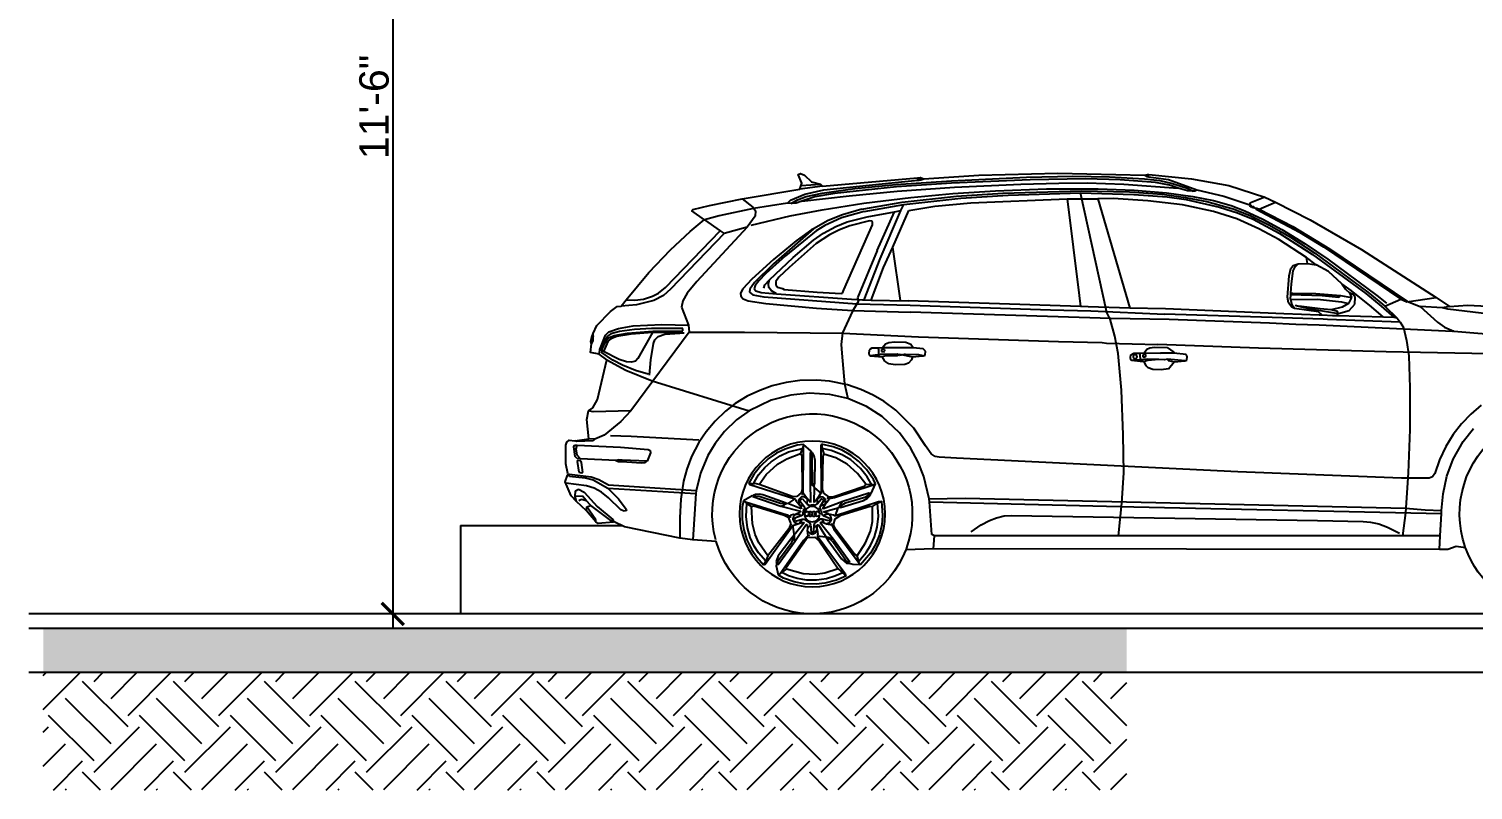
# Model space of a CAD drawing. Header units: inches. Extents: x 7915 to 10666, y -851 to 1175.
# Drawn here: x 9919.4 to 10116, y 652.7 to 756.3 of the extents above; entities that cross this region are included whole.
import ezdxf

# ---------------------------------------------------------------- set-up
doc = ezdxf.new("R2010")
doc.units = ezdxf.units.IN
doc.header["$LTSCALE"] = 10
doc.header["$MEASUREMENT"] = 0
doc.linetypes.add('HIDDEN', pattern=[9.525, 6.35, -3.175])
for name, color, linetype in [('A-TYP-ST-Hatch', 254, 'Continuous'), ('afaq', 6, 'Continuous'), ('CAR1', 250, 'Continuous'), ('DIM DET', 2, 'Continuous'), ('NEW COL HATCH', 8, 'Continuous'), ('new line', 2, 'Continuous'), ('WALL', 4, 'Continuous'), ('WALL HATCH', 250, 'Continuous')]:
    doc.layers.add(name, color=color, linetype=linetype)
doc.styles.add('1-2 INCH', font='arial.ttf', dxfattribs={"height": 4})
doc.dimstyles.new('1-2 INCH', dxfattribs={"dimtxt": 4, "dimasz": 3, "dimexe": 2, "dimexo": 0.5, "dimgap": 0.5, "dimtad": 1, "dimdec": 4, "dimzin": 0, "dimdsep": 46, "dimlunit": 4, "dimtxsty": '1-2 INCH', "dimblk": 'ARCHTICK', "dimcen": 2, "dimdle": 2, "dimclrd": 1, "dimclre": 8, "dimclrt": 3, "dimadec": 3, "dimazin": 0, "dimtfac": 1, "dimtdec": 4, "dimtofl": 0, "dimtmove": 2, "dimatfit": 3, "dimldrblk": 'AERO', "dimfxl": 0, "dimtolj": 1, "dimtzin": 0, "dimarcsym": 0})

# ---------------------------------------------------------------- blocks, each defined once
blk = doc.blocks.new('A$C5b0facb8')
at = {"layer": 'CAR1'}
for p, q in [((85.73, 59.12), (81.86, 57.75)), ((86.92, 59), (85.18, 58.6)), ((88.44, 59.52), (85.73, 59.12)), ((88.99, 59.24), (86.92, 59)), ((87.51, 58.74), (92.29, 59.1)), ((88.44, 59.52), (88.41, 59.84)), ((88.61, 59.55), (88.44, 59.52)), ((88.61, 59.55), (88.58, 59.84)), ((88.93, 59.71), (88.61, 59.55)), ((93.74, 59.52), (88.99, 59.24)), ((92.29, 59.1), (96.99, 59.25)), ((98.75, 59.61), (93.74, 59.52)), ((96.99, 59.25), (104.57, 59.11)), ((105.05, 59.44), (98.75, 59.61)), ((104.57, 59.11), (115.27, 58.64)), ((115.25, 58.98), (105.05, 59.44)), ((119.46, 59.08), (119.06, 59.24)), ((119.46, 59.08), (119.49, 59.41)), ((119.69, 59.05), (119.46, 59.08)), ((119.69, 59.05), (119.7, 59.38)), ((119.87, 59.05), (119.69, 59.05)), ((119.87, 59.05), (119.92, 59.35)), ((132.65, 57.74), (119.87, 59.05)), ((81.86, 57.75), (78.21, 56.88)), ((81.86, 57.75), (82.12, 57.54)), ((82.12, 57.54), (82.39, 57.55)), ((83.2, 57.94), (82.39, 57.55)), ((82.39, 57.55), (83.16, 57.58)), ((86.01, 57.34), (82.4, 56.84)), ((83.16, 57.58), (84.4, 57.94)), ((85.18, 58.6), (83.2, 57.94)), ((86.6, 57.13), (83.41, 56.71)), ((91.79, 58.5), (84.4, 57.94)), ((84.4, 57.94), (85.61, 58.35)), ((85.61, 58.35), (87.51, 58.74)), ((90.45, 57.11), (85.92, 56.76)), ((90.39, 57.7), (86.01, 57.34)), ((91.02, 57.47), (86.6, 57.13)), ((95.3, 57.88), (90.39, 57.7)), ((97.72, 57.33), (90.45, 57.11)), ((97.55, 57.61), (91.02, 57.47)), ((96.81, 58.67), (91.79, 58.5)), ((94.13, 41.04), (97.72, 57.33)), ((102.33, 57.87), (95.3, 57.88)), ((100.64, 58.65), (96.81, 58.67)), ((108.29, 57.27), (97.55, 57.61)), ((107.55, 57.01), (97.72, 57.33)), ((105.81, 58.5), (100.64, 58.65)), ((109.3, 57.61), (102.33, 57.87)), ((114.88, 58.08), (105.81, 58.5)), ((114.57, 56.87), (108.29, 57.27)), ((115.08, 57.24), (109.3, 57.61)), ((122.65, 57.55), (114.88, 58.08)), ((120.81, 56.68), (115.08, 57.24)), ((122.84, 58.48), (115.25, 58.98)), ((115.27, 58.64), (122.74, 58.15)), ((129.22, 56.94), (122.65, 57.55)), ((122.74, 58.15), (131.2, 57.23)), ((128.45, 57.9), (122.84, 58.48)), ((132.87, 57.3), (128.45, 57.9)), ((131.2, 57.23), (133.89, 56.76)), ((135.25, 57.13), (132.65, 57.74)), ((132.85, 58.22), (135.9, 57.84)), ((135.05, 56.81), (132.87, 57.3)), ((135.76, 58.31), (133.11, 58.51)), ((137.2, 56.31), (135.25, 57.13)), ((73.81, 55.09), (67.87, 51.98)), ((73.37, 55.09), (68.79, 52.75)), ((73.37, 55.09), (71.18, 56.06)), ((72.62, 56.74), (74.66, 55.91)), ((73.72, 55.26), (73.37, 55.09)), ((74.29, 55.32), (73.72, 55.26)), ((73.81, 55.09), (73.72, 55.26)), ((74.27, 55.5), (73.81, 55.09)), ((74.61, 55.43), (74.27, 55.5)), ((74.53, 55.63), (74.29, 55.32)), ((78.21, 56.88), (74.53, 55.63)), ((74.61, 55.43), (74.53, 55.63)), ((76.92, 55.14), (74.6, 54.23)), ((74.66, 55.91), (74.61, 55.43)), ((77.21, 55.59), (75.33, 54.87)), ((78.79, 55.39), (76.33, 54.6)), ((80.5, 56.16), (76.92, 55.14)), ((79.62, 56.27), (77.21, 55.59)), ((83.33, 56.41), (78.79, 55.39)), ((79.59, 54.8), (83.8, 55.67)), ((82.4, 56.84), (79.62, 56.27)), ((83.41, 56.71), (80.5, 56.16)), ((85.92, 56.76), (83.33, 56.41)), ((83.8, 55.67), (88.56, 56.23)), ((88.56, 56.23), (93.26, 56.54)), ((95.37, 56.51), (90.99, 41.62)), ((93.26, 56.54), (95.37, 56.51)), ((99.53, 56.51), (95.37, 56.51)), ((99.53, 56.51), (97.91, 43.36)), ((112.63, 55.96), (99.53, 56.51)), ((113.98, 56.58), (107.55, 57.01)), ((117.53, 55.49), (112.63, 55.96)), ((121.76, 55.76), (113.98, 56.58)), ((122.01, 56.04), (114.57, 56.87)), ((121.07, 54.93), (117.53, 55.49)), ((127.23, 55.9), (120.81, 56.68)), ((127.18, 54.77), (121.76, 55.76)), ((122.18, 54.9), (121.76, 55.76)), ((127.46, 55.12), (122.01, 56.04)), ((132.87, 55.03), (127.23, 55.9)), ((127.46, 55.12), (130.13, 54.33)), ((135.66, 56.17), (129.22, 56.94)), ((133.89, 56.76), (135.66, 56.17)), ((136.26, 56.37), (135.05, 56.81)), ((135.66, 56.17), (136.43, 55.91)), ((137.09, 55.89), (136.26, 56.37)), ((136.43, 55.91), (137.09, 55.89)), ((137.09, 55.89), (137.6, 55.91)), ((137.6, 55.91), (137.2, 56.31)), ((137.6, 55.91), (142.24, 55.19)), ((142.34, 55.36), (141.95, 54.89)), ((142.24, 55.19), (146.89, 54.19)), ((143.79, 56.5), (142.34, 55.36)), ((72.87, 53.75), (70.29, 52.35)), ((74.19, 53.72), (70.65, 51.85)), ((74.6, 54.23), (72.06, 52.98)), ((75.33, 54.87), (72.87, 53.75)), ((73.44, 52.42), (76.44, 53.77)), ((76.33, 54.6), (74.19, 53.72)), ((76.44, 53.77), (79.59, 54.8)), ((123.24, 49.95), (121.07, 54.93)), ((123.04, 54.74), (122.18, 54.9)), ((124.98, 48.34), (122.18, 54.9)), ((126.75, 54.06), (123.04, 54.74)), ((125.39, 49.47), (123.04, 54.74)), ((126.01, 53.33), (126.11, 53.48)), ((126.05, 52.96), (126.01, 53.33)), ((126.11, 53.48), (126.45, 53.53)), ((126.45, 53.53), (129.1, 52.83)), ((129.49, 53.38), (126.75, 54.06)), ((127.18, 54.77), (130.24, 53.9)), ((131.01, 52.76), (129.49, 53.38)), ((130.13, 54.33), (132.05, 53.57)), ((130.24, 53.9), (132.52, 52.89)), ((132.05, 53.57), (134.04, 52.42)), ((137.26, 54.19), (132.87, 55.03)), ((142.55, 52.92), (137.26, 54.19)), ((141.95, 54.89), (142.02, 54.13)), ((142.02, 54.13), (143.11, 52.66)), ((148.89, 53.65), (146.77, 52.15)), ((146.89, 54.19), (148.88, 53.65)), ((68.79, 52.75), (63.79, 49.72)), ((67.87, 51.98), (64.63, 49.98)), ((69.25, 51.38), (65.87, 49.14)), ((70.65, 51.85), (66.13, 48.92)), ((70.29, 52.35), (67.11, 50.39)), ((72.06, 52.98), (69.25, 51.38)), ((70.72, 50.96), (73.44, 52.42)), ((129.94, 44.13), (126.05, 52.96)), ((129.1, 52.83), (130.53, 52.31)), ((130.53, 52.31), (131.9, 51.59)), ((132.7, 51.85), (131.01, 52.76)), ((131.9, 51.59), (133.69, 50.42)), ((132.52, 52.89), (133.72, 52.16)), ((134.06, 50.89), (132.7, 51.85)), ((133.72, 52.16), (137.89, 48.77)), ((134.04, 52.42), (134.31, 52.35)), ((134.04, 52.42), (139.49, 47.68)), ((134.31, 52.35), (136.43, 50.79)), ((143.11, 52.66), (149.95, 45.24)), ((143.11, 52.66), (146.23, 51.78)), ((146.77, 52.15), (146.23, 51.78)), ((146.23, 51.78), (153.53, 44.2)), ((154.21, 44.45), (146.77, 52.15)), ((63.79, 49.72), (53.18, 42.55)), ((64.63, 49.98), (54.1, 42.85)), ((67.11, 50.39), (64.04, 48.28)), ((66.95, 48.5), (70.72, 50.96)), ((122.22, 42.66), (123.24, 49.95)), ((124.52, 47.14), (123.24, 49.95)), ((125.39, 49.47), (128.06, 43.01)), ((133.69, 50.42), (137.37, 47.18)), ((136.82, 48.53), (134.06, 50.89)), ((136.43, 50.79), (139.5, 48.25)), ((64.04, 48.28), (57.38, 43.36)), ((65.87, 49.14), (58.58, 43.79)), ((66.13, 48.92), (58.87, 43.62)), ((63.96, 46.61), (65.64, 47.54)), ((65.64, 47.54), (66.95, 48.5)), ((66.78, 47.7), (65.64, 47.54)), ((66.78, 47.7), (66.95, 48.5)), ((68.07, 47.66), (66.78, 47.7)), ((68.49, 47.27), (68.07, 47.66)), ((68.74, 47.43), (68.07, 47.66)), ((68.74, 46.73), (68.49, 47.27)), ((69.07, 47.01), (68.74, 47.43)), ((127.18, 42.75), (124.98, 48.34)), ((140.04, 45.5), (136.82, 48.53)), ((137.89, 48.77), (140.55, 46.34)), ((139.49, 47.68), (142.11, 45.13)), ((139.5, 48.25), (142.45, 45.57)), ((62.13, 44.95), (63.96, 46.61)), ((68.99, 44.93), (68.74, 46.73)), ((69.28, 46.03), (69.07, 47.01)), ((69.51, 43.11), (69.28, 46.03)), ((126.23, 42.73), (124.52, 47.14)), ((137.37, 47.18), (138.79, 45.84)), ((138.79, 45.84), (139.17, 45.26)), ((139.17, 45.26), (139.2, 44.82)), ((140.67, 44.79), (140.04, 45.5)), ((140.17, 44.96), (140.04, 45.5)), ((140.55, 46.34), (141.51, 45.36)), ((141.51, 45.36), (141.98, 44.73)), ((142.45, 45.57), (143.68, 44.27)), ((149.95, 45.24), (151.24, 43.66)), ((57.38, 43.36), (56.03, 42.31)), ((58.58, 43.79), (56.57, 42.15)), ((58.87, 43.62), (56.76, 41.92)), ((58.08, 41.79), (60.85, 44.02)), ((60.32, 43.12), (60.55, 43.43)), ((60.55, 43.43), (61.09, 43.72)), ((61.09, 43.72), (60.81, 43.06)), ((62.32, 43.33), (60.81, 43.06)), ((60.85, 44.02), (62.13, 44.95)), ((61.65, 44.22), (61.09, 43.72)), ((62.13, 44.95), (61.65, 44.22)), ((65.68, 43.63), (62.32, 43.33)), ((62.32, 43.33), (62.52, 43.09)), ((62.52, 43.09), (64.8, 43.32)), ((64.8, 43.32), (69.07, 43.42)), ((68.79, 43.68), (65.68, 43.63)), ((69.07, 43.66), (68.79, 43.68)), ((69.07, 43.66), (68.99, 44.93)), ((69.07, 43.42), (69.07, 43.66)), ((69.11, 42.86), (69.07, 43.42)), ((97.91, 43.36), (97.72, 41.85)), ((139.1, 43.58), (128.87, 42.83)), ((130.11, 43.69), (129.94, 44.13)), ((130.3, 43.62), (130.11, 43.69)), ((133.54, 43.79), (130.3, 43.62)), ((138.04, 44.18), (133.54, 43.79)), ((138.29, 44.3), (138.04, 44.18)), ((138.96, 44.5), (138.29, 44.3)), ((139.2, 44.82), (138.96, 44.5)), ((139.1, 43.58), (139.77, 43.98)), ((141.2, 43.75), (139.1, 43.58)), ((139.77, 43.98), (140.13, 44.42)), ((140.13, 44.42), (140.17, 44.96)), ((140.8, 44.36), (140.67, 44.79)), ((142.34, 43.43), (140.8, 43.16)), ((141.9, 43.98), (141.2, 43.75)), ((142.12, 44.25), (141.9, 43.98)), ((141.98, 44.73), (142.12, 44.25)), ((142.11, 45.13), (142.74, 44.2)), ((142.77, 43.82), (142.34, 43.43)), ((142.74, 44.2), (142.77, 43.82)), ((143.68, 44.27), (143.98, 43.65)), ((143.98, 43.65), (143.94, 43.25)), ((151.24, 43.66), (151.87, 42.63)), ((153.53, 44.2), (154.5, 43.36)), ((155.15, 43.69), (154.21, 44.45)), ((154.5, 43.36), (155.79, 42.66)), ((155.96, 43.25), (155.15, 43.69)), ((35.06, 39.95), (47.68, 41.47)), ((47.47, 41.85), (48.44, 41.68)), ((47.68, 41.47), (48.44, 41.68)), ((48.44, 41.68), (51.46, 41.85)), ((51.46, 41.85), (49.11, 39.71)), ((53.3, 42.49), (49.3, 43.08)), ((53.18, 42.55), (51.46, 41.85)), ((54.1, 42.85), (53.3, 42.49)), ((56.26, 41.88), (54.1, 42.85)), ((56.26, 41.88), (54.59, 40.28)), ((56.76, 41.92), (55, 40.34)), ((56.57, 42.15), (56.26, 41.88)), ((56.46, 40.4), (58.08, 41.79)), ((60.38, 42.16), (60.32, 43.12)), ((61.13, 41.31), (60.38, 42.16)), ((60.81, 43.06), (61.21, 42.26)), ((62.58, 40.89), (61.13, 41.31)), ((62.19, 42.49), (61.21, 42.26)), ((61.21, 42.26), (62.06, 41.78)), ((62.06, 41.78), (63.57, 41.41)), ((65.46, 42.85), (62.19, 42.49)), ((66.65, 41.56), (62.58, 40.89)), ((62.67, 41.18), (63.57, 41.41)), ((63.57, 41.41), (65.06, 41.55)), ((65.06, 41.55), (68, 41.92)), ((65.29, 41.11), (68.58, 41.56)), ((69.05, 42.81), (65.46, 42.85)), ((68, 41.92), (66.65, 41.56)), ((68.48, 42.05), (68, 41.92)), ((68.58, 41.56), (68.88, 42.05)), ((68.58, 41.56), (68.95, 41.74)), ((68.88, 42.05), (69.05, 42.81)), ((68.95, 41.74), (69.37, 42.36)), ((69.11, 42.86), (69.05, 42.81)), ((69.37, 42.36), (69.51, 43.11)), ((70.03, 40.87), (86.12, 41.52)), ((86.12, 41.52), (90.99, 41.62)), ((90.99, 41.62), (96.67, 41.81)), ((101.81, 41.42), (96.28, 41.27)), ((96.67, 41.81), (97.72, 41.85)), ((97.72, 41.85), (121.16, 42.63)), ((120.89, 42.02), (101.81, 41.42)), ((128.15, 42.21), (120.89, 42.02)), ((128.76, 41.29), (120.89, 41.08)), ((126.23, 42.73), (121.16, 42.63)), ((127.18, 42.75), (126.23, 42.73)), ((127.4, 42.75), (127.18, 42.75)), ((128.87, 42.83), (127.4, 42.75)), ((128.06, 43.01), (127.93, 42.58)), ((127.93, 42.58), (128.76, 41.21)), ((140.8, 43.16), (128.15, 42.21)), ((133.65, 41.64), (128.76, 41.29)), ((140.54, 42.25), (133.65, 41.64)), ((142.97, 42.62), (140.54, 42.25)), ((143.62, 42.91), (142.97, 42.62)), ((143.94, 43.25), (143.62, 42.91)), ((152.01, 41.76), (151.1, 39.31)), ((151.87, 42.63), (152.01, 41.76)), ((155.79, 42.66), (158.14, 42.08)), ((157.19, 42.86), (155.96, 43.25)), ((158.4, 42.71), (157.19, 42.86)), ((158.14, 42.08), (160.24, 41.88)), ((159.55, 42.78), (158.4, 42.71)), ((49.11, 39.71), (48.17, 39.04)), ((54.17, 39.74), (53.75, 39.01)), ((54.59, 40.28), (54.17, 39.74)), ((54.17, 39.74), (64.06, 40.1)), ((54.59, 40.28), (55, 40.34)), ((55, 40.34), (56.46, 40.4)), ((56.46, 40.4), (62.73, 40.59)), ((62.73, 40.59), (62.67, 41.18)), ((62.73, 40.59), (63.42, 40.59)), ((63.42, 40.59), (64.79, 40.67)), ((64.06, 40.1), (64.66, 40.12)), ((64.66, 40.12), (71.63, 40.35)), ((64.79, 40.67), (65.29, 41.11)), ((64.79, 40.67), (65.21, 40.69)), ((65.21, 40.69), (70.03, 40.87)), ((65.21, 39.31), (68.38, 39.41)), ((68.38, 39.41), (71.96, 39.57)), ((71.63, 40.35), (86.27, 40.81)), ((71.96, 39.57), (85.64, 40.07)), ((85.64, 40.07), (93.6, 40.24)), ((96.28, 41.27), (86.27, 40.81)), ((93.03, 37.8), (93.66, 40.14)), ((93.6, 40.24), (120.89, 41.08)), ((93.66, 40.14), (94.13, 41.04)), ((128.76, 41.21), (130.11, 38.26)), ((154.72, 39.38), (151.1, 39.31)), ((158.61, 39.2), (154.72, 39.38)), ((46.86, 38.51), (33.51, 37.41)), ((48.17, 39.04), (46.86, 38.51)), ((46.86, 38.51), (47.07, 38.44)), ((47.07, 38.44), (65.21, 39.31)), ((53.75, 39.01), (53.32, 37.23)), ((92.6, 35.47), (93.03, 37.8)), ((119.77, 37.73), (100.72, 37.11)), ((130.06, 38.2), (119.77, 37.73)), ((143.46, 38.37), (130.06, 38.2)), ((130.11, 38.26), (130.29, 36.67)), ((150.97, 38.37), (143.46, 38.37)), ((151.1, 39.31), (150.97, 38.37)), ((150.97, 38.37), (158.91, 27.64)), ((151.65, 38.24), (152.25, 38.24)), ((151.84, 38.53), (151.85, 38.85)), ((155.92, 38.5), (151.84, 38.53)), ((151.85, 38.85), (156.1, 38.84)), ((152.25, 38.24), (155.99, 38.3)), ((154.31, 38.07), (152.25, 38.24)), ((155.23, 37.78), (154.31, 38.07)), ((155.66, 37.31), (155.23, 37.78)), ((159.37, 38.24), (155.92, 38.5)), ((155.99, 38.3), (158.87, 38.07)), ((155.99, 38.3), (157.96, 34.76)), ((156.1, 38.84), (158.44, 38.71)), ((158.44, 38.71), (160.48, 38.43)), ((160.61, 38.88), (158.61, 39.2)), ((158.87, 38.07), (160.82, 37.77)), ((161.19, 37.9), (159.37, 38.24)), ((160.48, 38.43), (161.65, 38.13)), ((161.92, 38.41), (160.61, 38.88)), ((160.82, 37.77), (161.64, 37.47)), ((161.89, 37.61), (161.19, 37.9)), ((161.64, 37.47), (162.02, 37.16)), ((161.65, 38.13), (162.09, 37.81)), ((162.16, 37.34), (161.89, 37.61)), ((162.36, 37.96), (161.92, 38.41)), ((162.09, 37.81), (162.49, 37.17)), ((163.13, 36), (162.36, 37.96)), ((164.21, 37.82), (163.95, 37.79)), ((163.95, 37.79), (164.21, 37.82)), ((164.08, 37.2), (164.05, 38.17)), ((39, 35.36), (56.1, 35.7)), ((53.32, 37.23), (53.02, 35.13)), ((56.1, 35.7), (73.49, 36.2)), ((73.49, 36.2), (87.19, 36.67)), ((83.31, 35.33), (84.98, 35.52)), ((85.92, 36.29), (84.98, 35.63)), ((84.98, 35.63), (84.98, 35.52)), ((84.98, 35.52), (86.82, 35.52)), ((87.62, 36.32), (85.92, 36.29)), ((89.03, 35.55), (86.82, 35.52)), ((94.18, 36.84), (87.19, 36.67)), ((88.28, 36.22), (87.62, 36.32)), ((88.66, 36.03), (88.28, 36.22)), ((89.03, 35.55), (88.66, 36.03)), ((89.62, 35.52), (89.03, 35.55)), ((89.62, 35.52), (89.59, 34.38)), ((90.43, 35.5), (89.62, 35.52)), ((90.86, 35.25), (90.43, 35.5)), ((92.14, 30.45), (92.6, 35.47)), ((94.75, 36.94), (94.18, 36.84)), ((100.72, 37.11), (94.75, 36.94)), ((118.82, 35.76), (119.12, 36.09)), ((118.86, 35.23), (118.82, 35.76)), ((119.12, 36.09), (120.04, 36.17)), ((120.04, 36.17), (120.51, 36.22)), ((120.51, 36.22), (120.83, 36.67)), ((120.51, 36.22), (124.65, 36.22)), ((120.83, 36.67), (121.51, 36.94)), ((121.51, 36.94), (123.05, 36.99)), ((123.05, 36.99), (123.81, 36.9)), ((123.81, 36.9), (124.25, 36.72)), ((124.25, 36.72), (124.65, 36.22)), ((124.37, 35.79), (124.41, 35.99)), ((124.45, 35.7), (124.37, 35.79)), ((124.41, 35.99), (124.78, 35.99)), ((124.78, 35.72), (124.45, 35.7)), ((124.65, 36.22), (125.28, 36.19)), ((124.78, 35.99), (124.78, 35.72)), ((125.22, 36.02), (125.21, 35.06)), ((125.28, 36.19), (125.22, 36.02)), ((125.28, 36.19), (126.12, 36.16)), ((126.12, 36.16), (126.36, 36.04)), ((126.53, 35.4), (126.33, 35.15)), ((126.36, 36.04), (126.49, 35.9)), ((126.49, 35.9), (126.53, 35.4)), ((130.21, 35.49), (129.84, 31.34)), ((130.29, 36.67), (130.21, 35.49)), ((155.85, 36.82), (155.66, 37.31)), ((156.23, 34.59), (155.85, 36.82)), ((160.51, 34.62), (162.65, 35.73)), ((161.37, 34.53), (162.99, 35.62)), ((162.02, 37.16), (162.65, 35.73)), ((162.45, 36.84), (162.16, 37.34)), ((162.91, 35.82), (162.45, 36.84)), ((162.49, 37.17), (162.97, 35.94)), ((162.65, 35.73), (163.15, 35.92)), ((163.13, 36), (162.91, 35.82)), ((162.97, 35.94), (163.15, 35.93)), ((163.15, 35.93), (163.13, 36)), ((163.15, 35.92), (163.15, 35.93)), ((163.26, 35.36), (163.15, 35.92)), ((164.08, 37.2), (164.36, 37.26)), ((164.08, 37.16), (164.08, 37.2)), ((164.08, 37.16), (164.38, 37.17)), ((164.09, 37.07), (164.08, 37.16)), ((164.09, 37.07), (164.39, 37.1)), ((164.3, 36.77), (164.09, 37.07)), ((53.02, 35.13), (52.85, 30.77)), ((83.19, 35.06), (83.31, 35.33)), ((83.24, 34.53), (83.19, 35.06)), ((83.5, 34.45), (83.24, 34.53)), ((83.5, 34.45), (85.87, 34.69)), ((84.97, 34.3), (83.5, 34.45)), ((85.78, 34.5), (84.97, 34.3)), ((85.73, 33.35), (84.97, 34.3)), ((85.87, 34.69), (85.78, 34.5)), ((85.87, 34.69), (86.27, 34.6)), ((86.27, 34.6), (87.04, 34.62)), ((87.04, 34.62), (88.61, 34.68)), ((87.04, 34.62), (88.55, 34.52)), ((87.86, 33.26), (88.48, 33.52)), ((88.48, 33.52), (88.75, 33.78)), ((88.55, 34.52), (89.06, 34.38)), ((88.61, 34.68), (90.7, 34.48)), ((88.75, 33.78), (89.06, 34.38)), ((88.79, 35.22), (88.88, 35.3)), ((88.86, 34.98), (88.79, 35.22)), ((89.21, 34.99), (88.86, 34.98)), ((88.88, 35.3), (89.21, 35.29)), ((89.06, 34.38), (89.59, 34.38)), ((89.21, 35.29), (89.21, 34.99)), ((89.59, 34.38), (90.7, 34.48)), ((90.7, 34.48), (90.85, 34.59)), ((90.85, 34.59), (90.92, 34.93)), ((90.92, 34.93), (90.86, 35.25)), ((119.15, 35.12), (118.86, 35.23)), ((119.15, 35.12), (119.73, 35.26)), ((119.66, 35.07), (119.15, 35.12)), ((120.56, 35), (119.66, 35.07)), ((119.73, 35.26), (121.54, 35.32)), ((122.35, 35.35), (120.56, 35)), ((120.56, 35), (120.73, 34.6)), ((120.73, 34.6), (121.14, 34.13)), ((121.14, 34.13), (121.63, 33.95)), ((121.54, 35.32), (121.71, 35.33)), ((121.54, 35.32), (121.65, 35.19)), ((121.63, 33.95), (122.94, 33.89)), ((121.65, 35.19), (121.71, 35.33)), ((121.71, 35.33), (122.35, 35.2)), ((122.35, 35.2), (122.65, 35.35)), ((122.67, 35.2), (122.35, 35.35)), ((122.65, 35.35), (124.99, 35.32)), ((124.17, 35.19), (122.67, 35.2)), ((122.94, 33.89), (123.81, 34.03)), ((123.81, 34.03), (124.35, 34.43)), ((124.69, 35.05), (124.17, 35.19)), ((124.35, 34.43), (124.69, 35.05)), ((125.21, 35.06), (124.69, 35.05)), ((124.99, 35.32), (126.33, 35.15)), ((126.33, 35.15), (125.21, 35.06)), ((156.39, 32.51), (156.23, 34.59)), ((157.96, 34.76), (158.28, 34.43)), ((158.28, 34.43), (158.83, 34.29)), ((158.3, 33.16), (160.05, 33.88)), ((158.83, 34.29), (159.5, 34.33)), ((159.5, 34.33), (160.51, 34.62)), ((162.21, 34.6), (159.63, 33.19)), ((160.05, 33.88), (161.37, 34.53)), ((85.73, 33.35), (86.74, 33.22)), ((86.74, 33.22), (87.86, 33.26)), ((129.43, 31.18), (131.9, 31.68)), ((131.9, 31.68), (133.61, 31.82)), ((133.61, 31.82), (135.9, 31.77)), ((135.9, 31.77), (137.79, 31.51)), ((137.79, 31.51), (139.71, 31.04)), ((156.02, 31.75), (142.82, 27.66)), ((159.63, 33.19), (156.02, 31.75)), ((156.56, 32.62), (158.3, 33.16)), ((52.85, 30.77), (52.88, 25.12)), ((91.89, 24.36), (92.14, 30.45)), ((124.45, 28.93), (125.93, 29.8)), ((125.93, 29.8), (127.6, 30.57)), ((127.6, 30.57), (129.43, 31.18)), ((129.84, 31.34), (129.4, 29.33)), ((129.4, 29.33), (131.83, 29.87)), ((131.83, 29.87), (134.64, 30.04)), ((134.64, 30.04), (137.16, 29.8)), ((137.16, 29.8), (139.84, 29.1)), ((139.71, 31.04), (141.38, 30.44)), ((141.38, 30.44), (143.08, 29.63)), ((143.08, 29.63), (144.71, 28.63)), ((43.16, 28.4), (44.57, 27.19)), ((120.39, 25.29), (122.85, 27.76)), ((122.85, 27.76), (124.45, 28.93)), ((124.71, 26.89), (126.83, 28.26)), ((126.83, 28.26), (129.4, 29.33)), ((139.84, 29.1), (142.82, 27.66)), ((142.82, 27.66), (144.53, 26.42)), ((144.71, 28.63), (146.05, 27.6)), ((146.05, 27.6), (147.46, 26.26)), ((158.91, 27.64), (160.31, 26.19)), ((158.91, 27.64), (164.06, 27.53)), ((164.06, 27.53), (164.69, 27.63)), ((44.57, 27.19), (45.82, 25.89)), ((45.82, 25.89), (46.96, 24.42)), ((122.35, 24.65), (124.71, 26.89)), ((144.53, 26.42), (146.17, 24.83)), ((147.46, 26.26), (148.69, 24.8)), ((160.31, 26.19), (162.56, 24.32)), ((45.6, 23.48), (44.19, 25.25)), ((46.96, 24.42), (47.97, 22.78)), ((52.88, 25.12), (53.08, 19.21)), ((91.8, 19.21), (91.89, 24.36)), ((118.79, 22.87), (120.39, 25.29)), ((120.86, 22.59), (122.35, 24.65)), ((146.17, 24.83), (147.46, 23.19)), ((148.69, 24.8), (149.68, 23.32)), ((149.68, 23.66), (158.88, 24.15)), ((158.88, 24.15), (161.68, 24.26)), ((162.56, 24.32), (163.82, 23.81)), ((163.82, 23.81), (164.67, 23.82)), ((163.82, 23.81), (164.08, 23.55)), ((46.97, 21.08), (45.6, 23.48)), ((47.97, 22.78), (48.82, 21)), ((117.49, 21.45), (118.03, 21.78)), ((118.03, 21.78), (118.79, 22.87)), ((119.83, 20.67), (120.86, 22.59)), ((128.92, 21.58), (130.17, 22.29)), ((129, 20.97), (130.14, 21.67)), ((130.14, 21.67), (131.64, 22.27)), ((130.17, 22.29), (131.38, 22.77)), ((131.03, 21.24), (132.67, 21.77)), ((131.38, 22.77), (132.95, 23.11)), ((131.64, 22.27), (132.87, 22.54)), ((132.87, 22.54), (132.67, 21.77)), ((132.67, 21.77), (132.78, 21.52)), ((132.95, 23.11), (132.87, 22.54)), ((132.95, 23.11), (133.07, 22.94)), ((133.07, 22.94), (133.02, 16.65)), ((133.98, 21.54), (134.19, 21.92)), ((134.19, 21.92), (134.42, 22.04)), ((134.22, 21.47), (134.39, 22.14)), ((134.39, 22.14), (135.43, 23.06)), ((134.42, 22.04), (134.52, 21.9)), ((134.52, 21.9), (134.52, 18.03)), ((135.41, 22.61), (135.49, 22.81)), ((135.46, 16.45), (135.41, 22.61)), ((135.43, 23.06), (136.29, 22.96)), ((135.43, 23.06), (135.49, 22.81)), ((135.49, 22.81), (135.59, 22.54)), ((135.59, 22.54), (135.83, 21.82)), ((137.46, 22.05), (135.59, 22.54)), ((135.83, 21.82), (135.65, 21.57)), ((137.69, 21.12), (135.83, 21.82)), ((136.29, 22.96), (137.92, 22.45)), ((138.59, 21.52), (137.46, 22.05)), ((137.92, 22.45), (139.1, 21.87)), ((139.1, 21.87), (140.21, 21.1)), ((147.46, 23.19), (148.43, 21.57)), ((149.68, 23.32), (150.67, 21.42)), ((156.32, 22.25), (156.25, 21.91)), ((156.25, 21.91), (156.72, 20.8)), ((156.59, 22.38), (156.32, 22.25)), ((160.32, 22.69), (156.59, 22.38)), ((166.24, 22.99), (160.32, 22.69)), ((164.08, 23.55), (166.33, 23.46)), ((166.23, 21.6), (166.36, 22.47)), ((166.36, 22.47), (166.24, 22.99)), ((166.59, 22.96), (166.24, 22.99)), ((166.33, 23.46), (166.54, 23.56)), ((166.51, 21.45), (166.71, 22.74)), ((166.71, 22.74), (166.59, 22.96)), ((47.84, 18.77), (46.97, 21.08)), ((48.82, 21), (49.48, 19.1)), ((76.28, 19.36), (114.57, 21.22)), ((114.57, 21.22), (116.96, 21.34)), ((116.96, 21.34), (117.49, 21.45)), ((119.06, 18.71), (119.83, 20.67)), ((125.89, 18.31), (126.83, 19.68)), ((126.76, 18.67), (127.66, 19.8)), ((126.83, 19.68), (127.92, 20.81)), ((127.66, 19.8), (129, 20.97)), ((127.92, 20.81), (128.92, 21.58)), ((128.07, 19.13), (129.49, 20.38)), ((129.49, 20.38), (131.03, 21.24)), ((132.78, 21.52), (132.87, 16.92)), ((133.84, 20.9), (133.98, 21.54)), ((133.88, 17.8), (133.84, 20.9)), ((134.19, 17.87), (134.22, 21.47)), ((135.65, 21.57), (135.59, 16.92)), ((138.94, 20.41), (137.69, 21.12)), ((139.83, 20.71), (138.59, 21.52)), ((140.51, 19), (138.94, 20.41)), ((140.7, 19.93), (139.83, 20.71)), ((140.21, 21.1), (141.27, 20.13)), ((141.54, 18.94), (140.7, 19.93)), ((141.27, 20.13), (142.2, 18.96)), ((148.43, 21.57), (149.44, 19.17)), ((150.67, 21.42), (151.31, 19.7)), ((151.31, 19.7), (151.74, 18.06)), ((156.72, 20.8), (160.12, 20.93)), ((156.96, 20.61), (156.72, 20.8)), ((157.47, 20.55), (156.96, 20.61)), ((160.17, 20.74), (157.47, 20.55)), ((160.12, 20.93), (160.35, 20.95)), ((160.17, 20.74), (160.12, 20.93)), ((160.4, 20.75), (160.17, 20.74)), ((160.35, 20.95), (160.58, 20.97)), ((160.4, 20.75), (160.35, 20.95)), ((160.6, 20.77), (160.4, 20.75)), ((160.6, 20.77), (160.58, 20.97)), ((160.58, 20.97), (160.97, 20.9)), ((160.97, 20.9), (160.6, 20.77)), ((160.97, 20.9), (165.77, 21.11)), ((165.46, 19.27), (165.63, 20.63)), ((165.63, 20.63), (165.74, 20.85)), ((165.74, 20.85), (166.13, 20.88)), ((165.77, 21.11), (166.23, 21.6)), ((165.77, 21.11), (166.24, 21.15)), ((166.26, 20.74), (166.03, 19.3)), ((166.13, 20.88), (166.26, 20.74)), ((166.24, 21.15), (166.51, 21.45)), ((48.35, 16.35), (47.84, 18.77)), ((49.48, 19.1), (49.79, 18.67)), ((49.79, 18.67), (50.25, 18.47)), ((50.25, 18.47), (54.02, 18.47)), ((53.08, 19.21), (53.45, 13.78)), ((54.02, 18.47), (76.28, 19.36)), ((92.06, 15.06), (91.8, 19.21)), ((118.32, 15.69), (119.06, 18.71)), ((125.62, 17.72), (125.89, 18.31)), ((125.91, 17.63), (125.62, 17.72)), ((126.19, 16.4), (125.62, 17.72)), ((126.08, 17.5), (126.76, 18.67)), ((126.93, 17.67), (128.07, 19.13)), ((133.98, 17.42), (133.88, 17.8)), ((133.91, 17.2), (134.19, 17.87)), ((134.52, 18.03), (134.18, 17.53)), ((134.52, 18.03), (134.45, 15.19)), ((141.48, 17.6), (140.51, 19)), ((141.48, 17.6), (141.98, 17.74)), ((142.28, 17.66), (141.54, 18.94)), ((141.98, 17.74), (142.28, 17.66)), ((142.2, 18.96), (142.87, 17.82)), ((142.28, 17.66), (142.87, 17.82)), ((142.87, 17.82), (142.75, 17.62)), ((149.44, 19.17), (150.03, 16.76)), ((151.74, 18.06), (152.12, 15.62)), ((161.98, 17.53), (163.28, 18.26)), ((164.08, 18.26), (162.06, 17.13)), ((163.28, 18.26), (164.33, 18.61)), ((165.17, 18.53), (164.08, 18.26)), ((164.33, 18.61), (167.29, 18.96)), ((164.97, 17.43), (167.8, 17.8)), ((167.3, 18.77), (165.17, 18.53)), ((165.64, 19.2), (165.46, 19.27)), ((166.03, 19.3), (165.64, 19.2)), ((167.29, 18.96), (167.4, 18.93)), ((167.4, 18.92), (167.3, 18.77)), ((48.54, 14.09), (48.35, 16.35)), ((113.41, 15.75), (53.45, 14.38)), ((118.32, 15.69), (113.41, 15.75)), ((126.93, 17.67), (125.91, 17.63)), ((125.91, 17.63), (126.08, 17.5)), ((126.08, 17.5), (131.2, 15.82)), ((126.95, 15.96), (126.19, 16.4)), ((126.29, 16.39), (126.51, 16.43)), ((126.31, 16.16), (126.29, 16.39)), ((126.72, 15.75), (126.31, 16.16)), ((126.51, 16.43), (130.07, 15.31)), ((127.26, 15.46), (126.72, 15.75)), ((127.15, 17.4), (126.93, 17.67)), ((129.71, 15.11), (126.95, 15.96)), ((131.44, 15.95), (127.15, 17.4)), ((131.2, 15.82), (131.97, 15.68)), ((132.01, 15.92), (131.44, 15.95)), ((131.97, 15.68), (132.18, 15.79)), ((132.71, 16.45), (132.01, 15.92)), ((132.48, 15.68), (132.75, 15.9)), ((132.9, 15.73), (132.67, 15.46)), ((132.87, 16.92), (132.71, 16.45)), ((132.75, 15.9), (133.09, 15.95)), ((133.02, 15.63), (132.9, 15.73)), ((132.94, 16.36), (133.91, 17.2)), ((133.02, 16.65), (133.05, 16.45)), ((133.05, 16.45), (133.57, 15.69)), ((133.09, 15.95), (133.57, 15.69)), ((133.98, 15.18), (133.91, 17.2)), ((134.18, 17.53), (133.98, 17.42)), ((134.81, 15.63), (135.29, 15.92)), ((134.88, 15.63), (135.46, 16.45)), ((135.29, 15.92), (135.68, 15.92)), ((135.65, 16.26), (135.46, 16.45)), ((135.59, 16.92), (135.72, 16.47)), ((135.68, 15.92), (136.09, 15.55)), ((135.72, 16.47), (136.35, 15.99)), ((136.35, 15.99), (136.85, 15.92)), ((142.75, 17.62), (136.6, 15.65)), ((136.85, 15.92), (141.48, 17.6)), ((137.77, 15.08), (140.95, 16.22)), ((142.3, 15.99), (138.49, 14.69)), ((138.54, 15.02), (141.48, 16)), ((140.95, 16.22), (141.4, 16.3)), ((141.4, 16.3), (141.94, 16.28)), ((141.48, 16), (142.41, 16.09)), ((141.94, 16.28), (142.2, 16.16)), ((142.2, 16.16), (142.3, 15.99)), ((142.41, 16.09), (143.61, 15.39)), ((150.03, 16.76), (161.98, 17.53)), ((150.03, 16.76), (150.08, 16.39)), ((162.06, 17.13), (150.08, 16.39)), ((150.08, 16.39), (150.51, 10.11)), ((160.3, 14.18), (161.95, 15.79)), ((162.06, 17.13), (160.61, 15.68)), ((161.95, 15.79), (162.92, 16.56)), ((162.92, 16.56), (163.93, 17.1)), ((165.3, 16.6), (163.51, 14.61)), ((163.93, 17.1), (164.97, 17.43)), ((165.03, 15.43), (165.52, 16.02)), ((166.04, 16.99), (165.3, 16.6)), ((165.52, 16.02), (166.51, 15.99)), ((166.46, 16.75), (166.04, 16.99)), ((166.32, 15.32), (166.51, 15.99)), ((166.51, 15.99), (166.46, 16.75)), ((90.45, 14.56), (48.54, 13.68)), ((50.76, 14.15), (48.54, 14.09)), ((48.54, 13.68), (48.54, 14.09)), ((53.45, 14.38), (50.76, 14.15)), ((53.45, 13.78), (53.87, 10.63)), ((118.27, 15.28), (90.45, 14.56)), ((92.54, 10.63), (92.06, 15.06)), ((117.95, 10.81), (118.27, 15.28)), ((118.27, 15.28), (118.32, 15.69)), ((124.79, 15.35), (124.65, 13.42)), ((125.22, 15.32), (124.79, 15.35)), ((125.35, 15.06), (124.79, 15.35)), ((125.21, 13.29), (125.35, 15.06)), ((131.08, 13.39), (125.22, 15.32)), ((126.02, 14.62), (125.35, 15.06)), ((126.36, 14.65), (126.02, 14.62)), ((126.03, 12.6), (126.02, 14.62)), ((130.33, 13.45), (126.36, 14.65)), ((130.38, 14.51), (127.26, 15.46)), ((130.27, 14.82), (129.71, 15.11)), ((130.07, 15.31), (130.5, 14.79)), ((130.07, 15.31), (132.71, 14.31)), ((130.68, 14.44), (130.27, 14.82)), ((130.53, 14.55), (130.38, 14.51)), ((130.5, 14.79), (130.53, 14.55)), ((132.68, 13.88), (130.68, 14.44)), ((131.08, 13.39), (130.68, 14.44)), ((131.97, 15.68), (132, 15.46)), ((132, 15.46), (132.46, 14.92)), ((132.04, 13.62), (132.68, 13.88)), ((132.37, 15.38), (132.48, 15.68)), ((132.46, 14.92), (132.37, 15.38)), ((132.82, 14.36), (132.46, 14.92)), ((132.46, 14.92), (133.15, 14.68)), ((132.67, 15.46), (133.15, 14.68)), ((132.71, 14.31), (132.82, 14.36)), ((133.01, 14.05), (132.94, 13.55)), ((133.24, 14.44), (133.01, 14.05)), ((133.55, 14.98), (133.02, 15.63)), ((133.15, 14.68), (133.24, 14.44)), ((133.24, 13.81), (133.51, 13.92)), ((133.51, 13.92), (133.68, 13.92)), ((133.57, 15.69), (133.55, 14.98)), ((133.77, 14.82), (133.55, 14.98)), ((133.57, 15.69), (133.98, 15.18)), ((133.68, 13.92), (133.88, 13.74)), ((134.09, 14.91), (133.77, 14.82)), ((134.71, 14.82), (134.09, 14.91)), ((134.45, 15.19), (134.81, 15.63)), ((134.94, 14.95), (134.71, 14.82)), ((134.94, 14.95), (134.88, 15.63)), ((135.61, 15.72), (134.94, 14.95)), ((135.41, 14.75), (135.25, 14.51)), ((135.25, 14.51), (135.49, 14.04)), ((135.93, 15.42), (135.41, 14.75)), ((135.65, 14.71), (135.41, 14.75)), ((135.49, 14.04), (135.56, 13.48)), ((135.93, 15.42), (135.61, 15.72)), ((136, 14.9), (135.65, 14.71)), ((136, 14.9), (135.69, 14.44)), ((135.69, 14.44), (135.75, 14.29)), ((135.75, 14.29), (137.57, 15.03)), ((138.49, 14.69), (135.85, 13.99)), ((135.85, 13.99), (135.86, 13.82)), ((135.86, 13.82), (136.45, 13.6)), ((136.09, 15.55), (135.93, 15.42)), ((136.09, 15.55), (136, 14.9)), ((136.48, 15.45), (136, 14.9)), ((136.49, 15.63), (136.48, 15.45)), ((136.6, 15.65), (136.49, 15.63)), ((136.6, 15.65), (137.57, 15.03)), ((137.57, 15.03), (137.93, 14.96)), ((143.31, 15.26), (137.63, 13.51)), ((137.83, 14.99), (137.77, 15.08)), ((138.06, 14.82), (137.83, 14.99)), ((137.93, 14.96), (138.54, 15.02)), ((142.2, 14.72), (138.04, 13.44)), ((138.49, 14.69), (138.06, 14.82)), ((142.48, 14.62), (142.2, 14.72)), ((142.38, 12.25), (142.48, 14.62)), ((143.12, 15.05), (142.48, 14.62)), ((143.31, 15.26), (143.12, 15.05)), ((143.25, 13.27), (143.12, 15.05)), ((143.61, 15.39), (143.31, 15.26)), ((143.61, 15.39), (143.76, 14.54)), ((143.76, 14.54), (143.78, 12.87)), ((152.12, 15.62), (152.28, 13.08)), ((159.55, 14.26), (159.53, 14.06)), ((159.53, 14.06), (159.83, 13.98)), ((160.61, 15.68), (159.55, 14.26)), ((159.83, 13.98), (160.3, 14.18)), ((163.51, 14.61), (161.37, 12.85)), ((161.48, 12.6), (164.36, 14.75)), ((163.69, 12.82), (164.92, 14.58)), ((164.36, 14.75), (165.03, 15.43)), ((164.92, 14.58), (164.36, 14.75)), ((164.95, 14.05), (164.92, 14.58)), ((165.67, 15.62), (165.03, 15.43)), ((166.02, 15.43), (165.67, 15.62)), ((48.72, 10.64), (48.54, 13.68)), ((55.9, 11.81), (54.29, 11)), ((57.08, 12.25), (55.9, 11.81)), ((58.22, 12.51), (57.08, 12.25)), ((59.21, 12.6), (58.22, 12.51)), ((65.46, 12.72), (59.21, 12.6)), ((107.12, 13.42), (65.46, 12.72)), ((108.12, 13.34), (107.12, 13.42)), ((109.15, 13.09), (108.12, 13.34)), ((110.1, 12.72), (109.15, 13.09)), ((111.23, 12.12), (110.1, 12.72)), ((112.58, 11.2), (111.23, 12.12)), ((124.65, 13.42), (124.76, 12.15)), ((124.76, 12.15), (125.09, 10.77)), ((125.39, 11.8), (125.21, 13.29)), ((126.32, 11.25), (126.03, 12.6)), ((131.13, 12.95), (130.33, 13.45)), ((131.04, 11.51), (131.35, 12.14)), ((131.21, 13.34), (131.08, 13.39)), ((131.35, 12.14), (131.13, 12.95)), ((131.38, 13.48), (131.21, 13.34)), ((131.58, 12.11), (131.3, 11.54)), ((131.34, 10.14), (133.14, 12.41)), ((132.04, 13.62), (131.38, 13.48)), ((131.58, 12.11), (131.54, 12.34)), ((132.28, 12.27), (131.58, 12.11)), ((131.61, 12.82), (131.65, 13.21)), ((131.8, 12.5), (131.61, 12.82)), ((131.65, 13.21), (132.04, 13.62)), ((132.28, 12.27), (131.8, 12.5)), ((131.88, 13.05), (131.84, 12.79)), ((131.84, 12.79), (132, 12.68)), ((132.74, 13.39), (131.88, 13.05)), ((132, 12.68), (132.87, 12.91)), ((132.45, 13.55), (132.04, 13.62)), ((133.38, 12.14), (132.05, 10.01)), ((132.6, 12.4), (132.28, 12.27)), ((132.74, 13.39), (132.45, 13.55)), ((132.6, 12.4), (132.87, 12.91)), ((133.05, 12.54), (132.6, 12.4)), ((132.94, 13.55), (132.74, 13.39)), ((132.87, 12.91), (133.14, 12.91)), ((133.14, 12.41), (133.05, 12.54)), ((133.14, 12.91), (133.92, 12.34)), ((133.68, 13.31), (133.22, 13.42)), ((133.54, 12.14), (133.38, 12.14)), ((133.55, 11.5), (133.54, 12.14)), ((133.75, 11.88), (133.55, 11.5)), ((133.88, 13.48), (133.68, 13.31)), ((134.01, 12.08), (133.75, 11.88)), ((133.88, 13.74), (133.88, 13.48)), ((133.92, 12.34), (134.01, 12.08)), ((134.01, 12.08), (134.05, 11.18)), ((134.46, 12.08), (134.38, 11.61)), ((134.55, 12.34), (134.46, 12.08)), ((134.89, 11.64), (134.46, 12.08)), ((135.36, 12.91), (134.55, 12.34)), ((134.92, 12.18), (134.89, 11.64)), ((135.08, 12.18), (134.92, 12.18)), ((136.59, 9.87), (135.08, 12.18)), ((135.43, 12.5), (135.32, 12.42)), ((135.32, 12.42), (137.16, 10.2)), ((135.59, 12.88), (135.36, 12.91)), ((135.9, 12.37), (135.43, 12.5)), ((135.56, 13.48), (135.73, 13.37)), ((136.5, 12.65), (135.59, 12.88)), ((135.9, 12.37), (135.59, 12.88)), ((136.02, 13.54), (135.73, 13.37)), ((135.73, 13.37), (136.58, 13.04)), ((136.18, 12.25), (135.9, 12.37)), ((136.73, 13.59), (136.02, 13.54)), ((136.7, 12.51), (136.18, 12.25)), ((136.87, 12.04), (136.18, 12.25)), ((136.45, 13.6), (136.82, 13.21)), ((136.65, 12.81), (136.5, 12.65)), ((136.58, 13.04), (136.65, 12.81)), ((136.63, 10.58), (136.87, 12.14)), ((136.87, 12.88), (136.7, 12.51)), ((137.12, 13.47), (136.73, 13.59)), ((136.82, 13.21), (136.87, 12.88)), ((140.64, 6.79), (136.87, 12.04)), ((137.27, 13.28), (137.12, 13.47)), ((137.52, 13.19), (137.13, 12.28)), ((137.13, 12.28), (137.4, 11.57)), ((137.27, 13.28), (137.17, 13.07)), ((137.63, 13.51), (137.27, 13.28)), ((138.04, 13.44), (137.52, 13.19)), ((142.01, 10.83), (142.38, 12.25)), ((143.05, 11.7), (143.25, 13.27)), ((143.78, 12.87), (143.56, 11.47)), ((152.28, 13.08), (152.25, 10.33)), ((161.37, 12.85), (161.28, 12.57)), ((161.34, 12.51), (161.48, 12.6)), ((161.48, 12.6), (161.37, 12.85)), ((163.7, 12.54), (163.69, 12.82)), ((48.72, 10.64), (53.87, 10.63)), ((48.82, 8.76), (48.72, 10.64)), ((53.87, 10.63), (92.54, 10.63)), ((92.54, 10.63), (117.59, 10.63)), ((117.59, 10.63), (117.95, 10.81)), ((117.7, 8.86), (117.59, 10.63)), ((125.09, 10.77), (125.56, 9.56)), ((125.76, 10.51), (125.39, 11.8)), ((126.25, 9.41), (125.76, 10.51)), ((126.96, 9.7), (126.32, 11.25)), ((131.3, 11.54), (127.83, 6.93)), ((128.5, 8.12), (131.04, 11.51)), ((129.12, 7.05), (131.34, 10.14)), ((133.51, 10.57), (129.77, 5.49)), ((132.05, 10.01), (130.27, 7.49)), ((133.27, 9.97), (130.71, 6.13)), ((131.34, 10.14), (132.08, 10.4)), ((131.44, 9.8), (132.08, 10.4)), ((132.08, 10.4), (133.51, 10.57)), ((133.89, 10.46), (133.27, 9.97)), ((133.55, 11.5), (133.49, 10.8)), ((133.49, 10.8), (133.59, 10.68)), ((133.59, 10.68), (133.51, 10.57)), ((133.82, 11.03), (133.55, 11.5)), ((134.18, 10.87), (133.82, 11.03)), ((134.81, 10.4), (133.89, 10.46)), ((134.05, 11.18), (134.32, 11.05)), ((134.51, 10.93), (134.18, 10.87)), ((134.32, 11.05), (134.38, 11.61)), ((134.92, 11.34), (134.51, 10.93)), ((134.61, 10.66), (134.85, 10.63)), ((135.08, 10.16), (134.81, 10.4)), ((134.92, 11.34), (134.85, 10.63)), ((134.85, 10.63), (135.43, 10)), ((134.89, 11.64), (134.92, 11.34)), ((137.79, 6.3), (135.08, 10.16)), ((135.43, 10), (138.62, 5.46)), ((136.59, 9.87), (136.63, 10.58)), ((138.87, 6.75), (136.59, 9.87)), ((137.02, 9.77), (136.63, 10.58)), ((137.16, 10.2), (138.87, 7.9)), ((137.4, 11.57), (140.3, 7.93)), ((141.5, 9.67), (142.01, 10.83)), ((142.14, 9.24), (142.67, 10.4)), ((143.14, 10.08), (142.52, 8.8)), ((142.67, 10.4), (143.05, 11.7)), ((143.56, 11.47), (143.14, 10.08)), ((125.56, 9.56), (126.29, 8.27)), ((126.9, 8.36), (126.25, 9.41)), ((126.29, 8.27), (127.66, 6.7)), ((127.89, 7.19), (126.9, 8.36)), ((128.13, 7.93), (126.96, 9.7)), ((127.89, 7.19), (128.13, 7.93)), ((128.13, 7.93), (128.5, 8.12)), ((129.64, 7.27), (131.44, 9.8)), ((138.71, 7.5), (137.02, 9.77)), ((138.87, 7.9), (139.14, 7.15)), ((140.3, 7.93), (141.5, 9.67)), ((140.3, 7.93), (140.57, 7.2)), ((140.57, 7.2), (141.57, 8.34)), ((141.57, 8.34), (142.14, 9.24)), ((142.52, 8.8), (141.75, 7.67)), ((127.83, 6.93), (127.66, 6.7)), ((127.66, 6.7), (128.69, 6.75)), ((127.83, 6.93), (127.89, 7.19)), ((128.69, 6.75), (129.03, 6.8)), ((129.03, 6.8), (129.64, 7.27)), ((129.22, 6.91), (129.12, 7.05)), ((129.56, 6.93), (129.22, 6.91)), ((130.27, 7.49), (129.56, 6.93)), ((130.71, 6.13), (130.07, 5.59)), ((130.71, 6.13), (132.51, 5.53)), ((135.46, 5.45), (137.73, 6.08)), ((137.73, 6.08), (137.79, 6.3)), ((138.36, 5.62), (137.73, 6.08)), ((139.06, 6.86), (138.71, 7.5)), ((138.81, 5.26), (139.1, 6.5)), ((139.06, 6.78), (138.87, 6.75)), ((139.14, 7.15), (139.06, 6.78)), ((139.1, 6.5), (139.06, 6.86)), ((140.57, 7.2), (140.87, 6.69)), ((140.87, 6.69), (140.64, 6.79)), ((141.75, 7.67), (140.87, 6.69)), ((130.07, 5.59), (129.66, 5.16)), ((129.77, 5.49), (129.66, 5.16)), ((129.66, 5.16), (130.93, 4.62)), ((130.07, 5.59), (131.17, 5.12)), ((130.93, 4.62), (132.5, 4.19)), ((131.17, 5.12), (132.31, 4.79)), ((132.31, 4.79), (133.65, 4.61)), ((132.5, 4.19), (133.71, 4.05)), ((132.51, 5.53), (133.82, 5.36)), ((133.65, 4.61), (134.96, 4.62)), ((133.71, 4.05), (135.36, 4.11)), ((133.82, 5.36), (135.46, 5.45)), ((134.96, 4.62), (136.3, 4.84)), ((135.36, 4.11), (136.69, 4.37)), ((136.3, 4.84), (137.46, 5.19)), ((136.69, 4.37), (138.14, 4.88)), ((137.46, 5.19), (138.36, 5.62)), ((138.14, 4.88), (138.81, 5.26)), ((138.62, 5.46), (138.36, 5.62)), ((138.81, 5.26), (138.62, 5.46))]:
    blk.add_line(p, q, dxfattribs=at)
blk.add_lwpolyline([(34.29, 0.14, 0.279938), (45.28, 9.01), (46.57, 9.17), (47.7, 8.77), (48.82, 8.76), (117.7, 8.86), (121.51, 8.73, 0.719469), (147.3, 9.86), (150.51, 10.11), (152.25, 10.33), (159.78, 11.87), (161.28, 12.57), (161.34, 12.51), (163.39, 12.32), (163.7, 12.54), (164.95, 14.05), (166.32, 15.32), (167.06, 16.1), (167.88, 18), (167.54, 18.9), (167.41, 18.93), (167.53, 19.1), (167.77, 20.44), (167.8, 22.96), (167.64, 23.38), (167.34, 23.66), (166.54, 23.56), (164.67, 23.82), (164.93, 26.49), (164.69, 27.63), (164.09, 28.07), (163.49, 29.21), (162.21, 34.6), (163.26, 35.36), (164.43, 35.6), (164.3, 36.77), (164.39, 37.1), (164.35, 37.3), (164.21, 37.82), (164.05, 38.17), (163.56, 39.28), (161.72, 41.19), (160.81, 41.86), (160.24, 41.88), (159.55, 42.78), (156.5, 46.47), (153.52, 49.58), (150.87, 52.06), (148.96, 53.63), (148.89, 53.65), (150.64, 54.89), (150.5, 55.04), (148.23, 55.61), (143.79, 56.5), (135.9, 57.84), (135.66, 58.64), (136.13, 59.81), (135.83, 59.97), (135.29, 59.71), (134.35, 58.82), (133.11, 58.51), (132.85, 58.22), (119.92, 59.35), (119.49, 59.41), (119.06, 59.24), (111.53, 59.72), (100.79, 60.02), (88.93, 59.71), (88.58, 59.84), (88.41, 59.84), (82.6, 59.24), (77.52, 58.34), (72.62, 56.74), (71.18, 56.06), (66.45, 53.67), (59.47, 49.62), (49.3, 43.08), (47.47, 41.85), (45, 42.05), (41.39, 41.86)], format="xyb", dxfattribs=at)
at = {"layer": 'CAR1', "elevation": 576226.73}
blk.add_lwpolyline([(45.32, 9.12, 1.412944), (19.65, 9.09)], format="xyb", dxfattribs=at)
at = {"layer": 'CAR1'}
for centre, radius in [((90.27, 35.02, 576226.73), 0.272), ((134.22, 13.62, 576226.73), 9.92), ((134.25, 13.6, 576226.73), 1.04), ((134.02, 13.61, 576226.73), 0.307), ((134.48, 13.61, 576226.73), 0.308)]:
    blk.add_circle(centre, radius, dxfattribs=at)
for centre, radius, start, end in [((134.22, 13.62, 576226.73), 13.62, 345.0495, 200.3661), ((134.9, 13.61, 576226.73), 0.323, 24.5263, 335.8517)]:
    blk.add_arc(centre, radius, start, end, dxfattribs=at)
blk = doc.blocks.new('_ArchTick')
at = {"color": 0, "const_width": 0.15}
blk.add_lwpolyline([(-0.5, -0.5), (0.5, 0.5)], dxfattribs=at)
blk = doc.blocks.new('*D235')
at = {"layer": 'Defpoints', "color": 0}
for p in [(9972.39, 814.69), (9968.96, 676.69), (9972.39, 676.69)]:
    blk.add_point(p, dxfattribs=at)
at = {"layer": 'DIM DET', "color": 1, "lineweight": -2}
blk.add_line((9968.96, 816.69), (9968.96, 674.69), dxfattribs=at)
at = {"layer": 'DIM DET', "color": 8, "linetype": 'HIDDEN', "lineweight": -2}
for p, q in [((9971.89, 814.69), (9966.96, 814.69)), ((9971.89, 676.69), (9966.96, 676.69))]:
    blk.add_line(p, q, dxfattribs=at)
at = {"layer": 'DIM DET', "color": 1, "lineweight": -2, "xscale": 3, "yscale": 3, "zscale": 3}
for p, rotation in [((9968.96, 814.69), 90), ((9968.96, 676.69), 270)]:
    blk.add_blockref('_ArchTick', p, dxfattribs=dict(at, rotation=rotation))
at = {"layer": 'DIM DET', "color": 3, "insert": (9966.42, 745.69), "char_height": 4, "attachment_point": 5, "rotation": 90, "style": '1-2 INCH'}
blk.add_mtext('\\A1;11\'-6"', dxfattribs=at)
blk = doc.blocks.new('AERO')
blk.add_line((0, 0), (-1, 0))
blk.add_lwpolyline([(-0.707, 0.707), (0, 0), (-0.707, -0.707)])

msp = doc.modelspace()

# ---------------------------------------------------------------- hatches: boundary and pattern name
at = {"layer": 'A-TYP-ST-Hatch'}
h = msp.add_hatch(dxfattribs=at)
h.set_pattern_fill('AR-CONC', color=256, scale=0.5, style=0)
h.set_pattern_definition([(50, (-53.2055, 4597.8953), (3.5863009, -0.3137607), [0.375, -4.125]), (355, (-53.2055, 4597.8953), (-0.6937567, 3.7609607), [0.3, -3.3]), (100.451444, (-52.9066, 4597.869), (2.8925442, 3.4472), [0.318701, -3.5057106]), (46.1842, (-53.2055, 4598.8953), (5.3362067, -0.8275964), [0.5625, -6.1875]), (96.635635, (-52.761, 4598.8263), (4.6733097, 4.870593), [0.4780517, -5.2585688]), (351.184164, (-53.2055, 4598.895), (4.6733097, 4.870593), [0.45, -4.95]), (21, (-52.7055, 4598.6453), (2.9845353, -2.01309445), [0.375, -4.125]), (326, (-52.7055, 4598.6453), (1.2165767, 3.6257502), [0.3, -3.3]), (71.451445, (-52.4568, 4598.4775), (4.2011119, 1.6126558), [0.318701, -3.5057106]), (37.5, (-53.2055, 4597.8953), (0.06079928, 1.66446927), [0, -3.26, 0, -3.35, 0, -3.3125]), (7.5, (-53.2055, 4597.8953), (1.3153477, 1.97205856), [0, -1.91, 0, -3.185, 0, -1.2625]), (327.5, (-54.3205, 4597.8953), (2.66911218, -0.11277436), [0, -1.25, 0, -3.9, 0, -5.175]), (317.5, (-54.8205, 4597.8953), (2.91593085, 0.5005249), [0, -1.625, 0, -2.59, 0, -3.675])])
h.paths.add_polyline_path([(9921.36528, 668.69404), (10068.88292, 668.69404), (10068.88292, 674.69404), (9921.36528, 674.69404)])
at = {"layer": 'NEW COL HATCH'}
h = msp.add_hatch(dxfattribs=at)
h.set_pattern_fill('EARTH', color=256, scale=35, angle=45)
h.set_pattern_definition([(45, (-53.2055, 4597.895), (0, 12.374369), [8.75, -8.75]), (45, (-55.526, 4600.2155), (0, 12.374369), [8.75, -8.75]), (45, (-57.846, 4602.536), (0, 12.374369), [8.75, -8.75]), (135, (-57.846, 4604.0824), (-12.374369, 9e-16), [8.75, -8.75]), (135, (-55.526, 4606.403), (-12.374369, 9e-16), [8.75, -8.75]), (135, (-53.2055, 4608.723), (-12.374369, 9e-16), [8.75, -8.75])])
h.paths.add_polyline_path([(9921.36528, 652.69404), (10068.88292, 652.69404), (10068.88292, 668.69404), (9921.36528, 668.69404)])

# ---------------------------------------------------------------- linework, layer by layer
at = {"layer": 'afaq', "color": 250, "lineweight": -3}
msp.add_line((9978.19188, 688.69404), (9978.19188, 676.69404), dxfattribs=at)
at = {"layer": 'new line', "color": 1}
for p, q in [((10180.32769, 674.69404), (9919.41148, 674.69404)), ((10562.84365, 668.69404), (9919.41148, 668.69404))]:
    msp.add_line(p, q, dxfattribs=at)
at = {"layer": 'WALL', "color": 7}
msp.add_line((10180.32769, 676.69404), (9919.41148, 676.69404), dxfattribs=at)
at = {"layer": 'WALL HATCH'}
msp.add_line((9978.19188, 688.69404), (10000.19284, 688.69404), dxfattribs=at)

# ---------------------------------------------------------------- block references
at = {"layer": 'CAR1', "xscale": -1}
msp.add_blockref('A$C5b0facb8', (10160.29811, 676.67564), dxfattribs=at)

# ---------------------------------------------------------------- dimensions: what is measured, and where the dimension line sits
at = {"layer": 'DIM DET'}
dim = msp.add_linear_dim(base=(9968.95772, 676.69404), p1=(9972.39407, 814.69404), p2=(9972.39407, 676.69404), angle=90, dimstyle='1-2 INCH', dxfattribs=at)
dim.commit()
dim.dimension.update_dxf_attribs({"geometry": '*D235', "text_midpoint": (9966.41543, 745.69404)})

doc.saveas('drawing.dxf')
